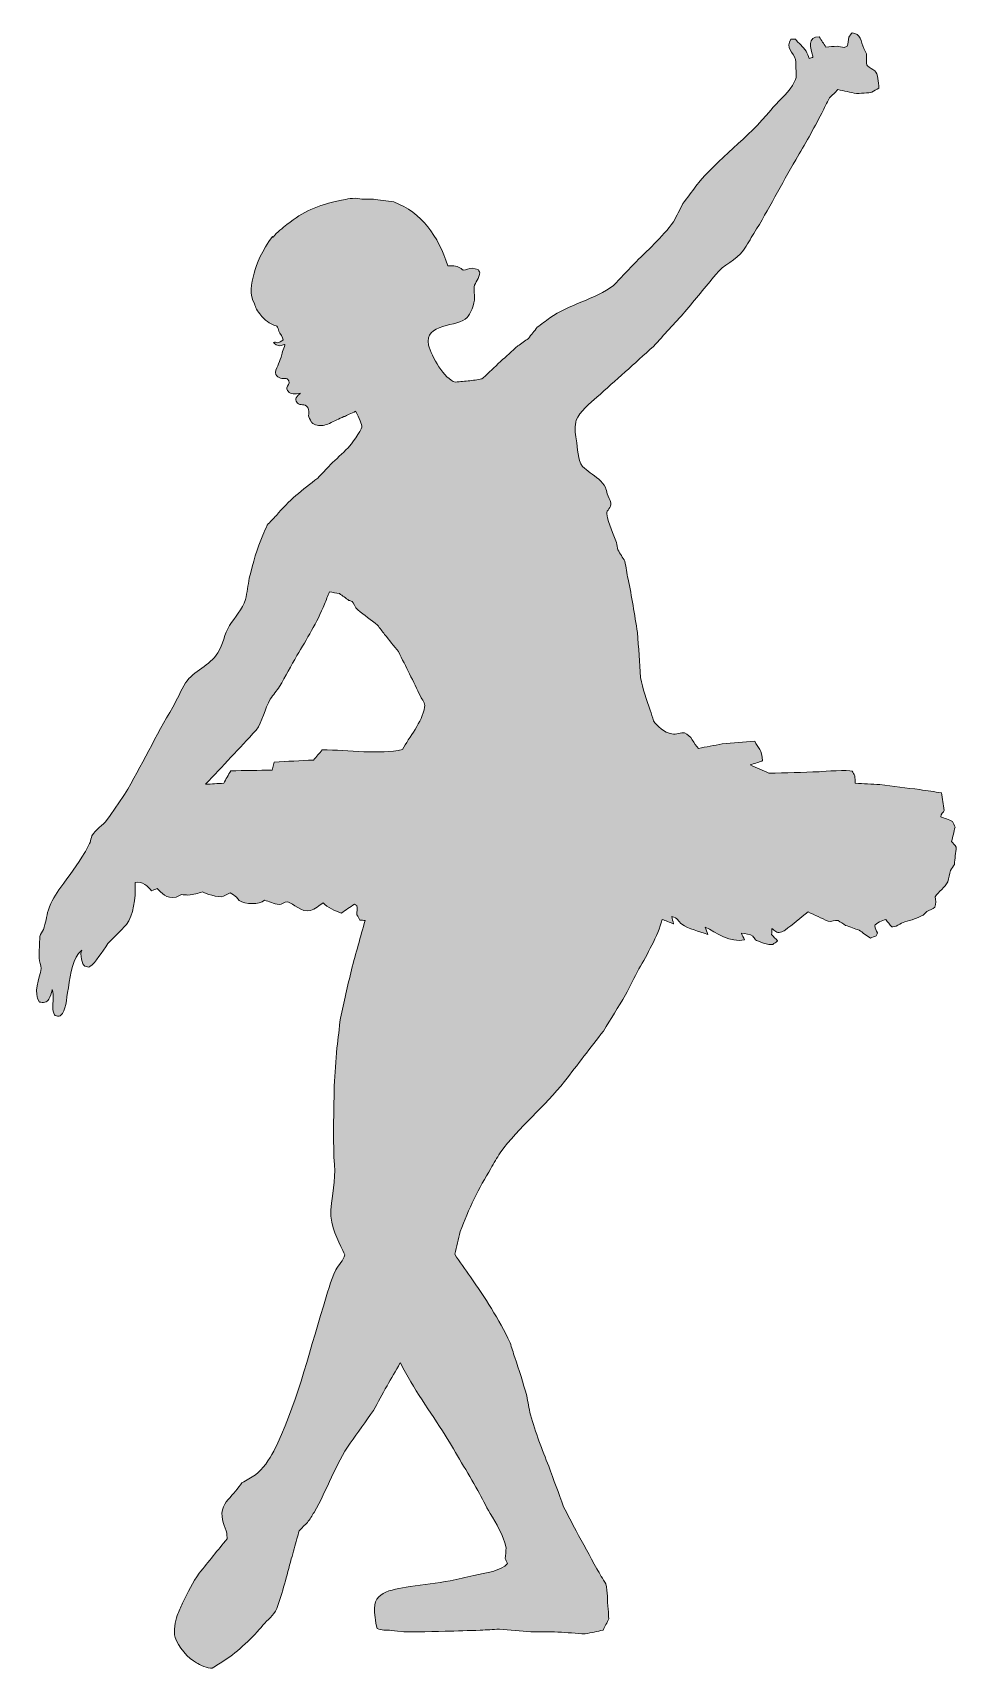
# Model space of a CAD drawing. Header units: inches. Extents: x 19.3 to 60.7, y -76.7 to -3.4.
import ezdxf

# ---------------------------------------------------------------- set-up
doc = ezdxf.new("R2010")
doc.units = ezdxf.units.IN
doc.header["$MEASUREMENT"] = 0
doc.layers.add('Layer 1', color=7, linetype='Continuous')

msp = doc.modelspace()

# ---------------------------------------------------------------- hatches: boundary and pattern name
at = {"layer": 'Layer 1'}
h = msp.add_hatch(color=7, dxfattribs=at)
h.dxf.hatch_style = 2
edge = h.paths.add_edge_path()
edge.add_spline(control_points=[(60.484, -39.645), (60.535, -39.435), (60.586, -39.223), (60.637, -39.012), (60.598, -38.924), (60.557, -38.837), (60.516, -38.75), (60.386, -38.681), (60.132, -38.592), (60.002, -38.552), (59.977, -38.403), (60.12, -38.36), (60.155, -38.257), (60.116, -37.995), (60.075, -37.732), (60.036, -37.47), (59.712, -37.424), (59.386, -37.376), (59.063, -37.329), (58.466, -37.252), (57.867, -37.175), (57.27, -37.098), (56.905, -37.08), (56.54, -37.063), (56.176, -37.044), (56.176, -37.044), (56.165, -37.044), (56.165, -37.044), (56.161, -36.931), (56.159, -36.817), (56.154, -36.705), (56.111, -36.637), (56.067, -36.566), (56.024, -36.498), (55.884, -36.441), (54.777, -36.496), (54.559, -36.53), (53.808, -36.552), (53.057, -36.574), (52.307, -36.594), (52.034, -36.473), (51.76, -36.349), (51.486, -36.224), (51.486, -36.224), (51.464, -36.224), (51.464, -36.224), (51.636, -36.166), (51.807, -36.108), (51.98, -36.049), (51.99, -36.046), (52, -36.042), (52.01, -36.037), (52.008, -35.535), (51.807, -35.466), (51.672, -35.162), (51.183, -35.204), (50.696, -35.244), (50.208, -35.283), (49.855, -35.349), (49.5, -35.415), (49.146, -35.481), (48.933, -35.277), (48.837, -34.891), (48.525, -34.792), (48.37, -34.743), (48.153, -34.873), (47.955, -34.836), (47.627, -34.774), (47.285, -34.491), (47.136, -34.245), (47.088, -34.084), (47.04, -33.923), (46.992, -33.763), (46.822, -33.322), (46.661, -32.811), (46.557, -32.31), (46.512, -31.64), (46.468, -30.968), (46.424, -30.299), (46.28, -29.484), (46.167, -28.674), (45.998, -27.905), (45.95, -27.639), (45.905, -27.372), (45.857, -27.106), (45.751, -26.935), (45.645, -26.764), (45.539, -26.592), (45.521, -26.484), (45.502, -26.373), (45.484, -26.265), (45.342, -25.887), (45.11, -25.429), (45.047, -24.985), (45.024, -24.821), (45.258, -24.694), (45.233, -24.493), (45.176, -24.355), (45.116, -24.217), (45.059, -24.077), (45.037, -23.984), (45.014, -23.889), (44.993, -23.793), (44.853, -23.522), (44.544, -23.313), (44.304, -23.138), (44.187, -23.046), (44.071, -22.956), (43.954, -22.864), (43.735, -22.533), (43.755, -22.094), (43.67, -21.618), (43.633, -21.412), (43.602, -21.003), (43.681, -20.787), (43.812, -20.429), (44.315, -19.991), (44.599, -19.76), (45.443, -19.002), (46.291, -18.244), (47.136, -17.486), (47.606, -16.967), (48.076, -16.45), (48.547, -15.933), (48.996, -15.368), (49.474, -14.819), (49.923, -14.26), (50.269, -13.83), (50.833, -13.622), (51.17, -13.178), (51.324, -12.927), (51.476, -12.675), (51.63, -12.425), (52.295, -11.361), (52.86, -10.206), (53.509, -9.122), (53.916, -8.442), (54.295, -7.757), (54.668, -7.034), (54.785, -6.809), (54.902, -6.583), (55.017, -6.357), (55.141, -6.233), (55.266, -6.108), (55.389, -5.984), (55.67, -6.043), (55.95, -6.101), (56.232, -6.159), (56.277, -6.165), (56.841, -6.126), (56.908, -6.105), (57.015, -6.043), (57.121, -5.981), (57.226, -5.918), (57.212, -5.651), (57.196, -5.277), (57.04, -5.143), (56.93, -5.07), (56.822, -4.999), (56.712, -4.924), (56.633, -4.833), (56.695, -4.507), (56.668, -4.378), (56.629, -4.299), (56.588, -4.217), (56.548, -4.137), (56.42, -3.83), (56.423, -3.477), (56.024, -3.438), (55.978, -3.504), (55.929, -3.569), (55.882, -3.635), (55.839, -3.779), (55.863, -3.921), (55.805, -4.038), (55.78, -4.063), (55.711, -4.088), (55.673, -4.093), (55.569, -4.075), (55.462, -4.057), (55.357, -4.038), (55.189, -4.053), (55.022, -4.068), (54.853, -4.083), (54.755, -3.93), (54.658, -3.776), (54.559, -3.623), (54.005, -3.611), (54.158, -4.121), (54.275, -4.488), (54.275, -4.488), (54.275, -4.542), (54.275, -4.542), (54.221, -4.556), (54.165, -4.571), (54.11, -4.585), (54.063, -4.477), (54.016, -4.366), (53.969, -4.257), (53.829, -4.064), (53.631, -3.908), (53.488, -3.722), (53.488, -3.722), (53.29, -3.722), (53.29, -3.722), (53.029, -4.124), (53.389, -4.292), (53.498, -4.641), (53.509, -4.909), (53.52, -5.178), (53.531, -5.449), (53.473, -5.566), (53.415, -5.682), (53.355, -5.799), (53.092, -6.218), (52.688, -6.525), (52.383, -6.903), (51.383, -8.141), (50.035, -9.064), (49.037, -10.304), (48.846, -10.565), (48.652, -10.827), (48.457, -11.09), (48.316, -11.361), (48.174, -11.63), (48.032, -11.9), (47.517, -12.618), (46.856, -13.195), (46.239, -13.813), (45.944, -14.125), (45.648, -14.438), (45.353, -14.753), (44.535, -15.37), (43.327, -15.605), (42.499, -16.206), (42.311, -16.345), (42.121, -16.484), (41.931, -16.623), (41.8, -16.79), (41.669, -16.957), (41.538, -17.126), (41.377, -17.238), (41.217, -17.351), (41.058, -17.464), (40.798, -17.697), (40.539, -17.931), (40.28, -18.162), (40.026, -18.409), (39.77, -18.652), (39.515, -18.896), (39.358, -18.995), (39.123, -18.979), (38.914, -19.018), (38.698, -19.039), (38.484, -19.06), (38.269, -19.082), (37.776, -18.948), (37.195, -17.943), (37.067, -17.42), (36.829, -16.448), (38.415, -16.608), (38.793, -16.196), (38.913, -16.066), (39.149, -15.563), (39.122, -15.31), (39.114, -15.146), (39.108, -14.983), (39.101, -14.818), (39.16, -14.606), (39.33, -14.441), (39.362, -14.172), (39.337, -14.125), (39.312, -14.079), (39.285, -14.032), (39.285, -14.032), (39.012, -13.976), (39.012, -13.976), (38.882, -14.008), (38.75, -14.042), (38.62, -14.076), (38.589, -14.049), (38.561, -14.023), (38.532, -13.998), (38.373, -13.898), (38.198, -13.866), (37.929, -13.868), (37.498, -12.545), (36.773, -11.501), (35.513, -11.014), (35.513, -11.014), (34.682, -10.904), (34.682, -10.904), (34.491, -10.866), (34.223, -10.913), (33.995, -10.871), (33.704, -10.819), (33.39, -10.888), (33.164, -10.936), (32.029, -11.18), (31.483, -11.433), (30.725, -12.031), (30.537, -12.18), (30.274, -12.372), (30.116, -12.586), (30.102, -12.577), (30.088, -12.57), (30.075, -12.563), (29.609, -13.175), (29.372, -13.799), (29.262, -14.205), (29.123, -14.663), (29.045, -15.206), (29.272, -15.565), (29.294, -15.656), (29.326, -15.742), (29.369, -15.818), (29.484, -16.01), (29.62, -16.177), (29.774, -16.307), (29.868, -16.389), (29.989, -16.468), (30.103, -16.518), (30.154, -16.539), (30.231, -16.544), (30.276, -16.577), (30.324, -16.615), (30.334, -16.725), (30.366, -16.794), (30.414, -16.89), (30.547, -17.096), (30.561, -17.185), (30.556, -17.192), (30.553, -17.198), (30.548, -17.202), (30.495, -17.244), (30.372, -17.318), (30.289, -17.316), (30.245, -17.314), (30.17, -17.274), (30.131, -17.307), (30.144, -17.378), (30.344, -17.453), (30.414, -17.452), (30.481, -17.45), (30.55, -17.423), (30.613, -17.398), (30.619, -17.398), (30.624, -17.405), (30.63, -17.406), (30.62, -17.515), (30.566, -17.618), (30.534, -17.718), (30.505, -17.803), (30.497, -17.888), (30.466, -17.97), (30.415, -18.098), (30.36, -18.229), (30.312, -18.36), (30.284, -18.432), (30.16, -18.648), (30.229, -18.743), (30.28, -18.815), (30.361, -18.874), (30.437, -18.899), (30.607, -18.96), (30.701, -18.836), (30.815, -19.029), (30.89, -19.157), (30.728, -19.237), (30.715, -19.331), (30.711, -19.386), (30.751, -19.462), (30.776, -19.492), (30.895, -19.645), (31.092, -19.617), (31.316, -19.58), (31.316, -19.58), (31.318, -19.593), (31.318, -19.593), (31.319, -19.595), (31.318, -19.597), (31.318, -19.601), (31.267, -19.631), (31.227, -19.673), (31.197, -19.712), (31.167, -19.749), (31.146, -19.778), (31.129, -19.818), (31.096, -19.879), (31.153, -19.987), (31.195, -20.025), (31.336, -20.148), (31.522, -20.016), (31.658, -20.216), (31.734, -20.325), (31.691, -20.483), (31.699, -20.59), (31.705, -20.642), (31.767, -20.78), (31.813, -20.855), (31.817, -20.86), (31.817, -20.861), (31.819, -20.865), (31.83, -20.881), (31.842, -20.897), (31.847, -20.903), (31.847, -20.903), (31.85, -20.903), (31.853, -20.904), (31.895, -20.951), (31.971, -20.999), (32.087, -21.016), (32.236, -21.052), (32.437, -21.021), (32.629, -20.929), (32.844, -20.824), (33.063, -20.729), (33.273, -20.626), (33.287, -20.626), (33.299, -20.626), (33.312, -20.62), (33.391, -20.577), (33.609, -20.477), (33.802, -20.387), (33.951, -20.668), (34.102, -21.003), (34.081, -21.094), (34.043, -21.262), (33.594, -21.897), (33.47, -22.022), (33.204, -22.274), (32.937, -22.526), (32.672, -22.778), (32.482, -22.977), (32.292, -23.178), (32.103, -23.379), (31.435, -23.901), (30.786, -24.392), (30.255, -25.051), (30.116, -25.197), (29.979, -25.344), (29.84, -25.488), (29.774, -25.638), (29.708, -25.787), (29.643, -25.936), (29.398, -26.493), (29.201, -27.192), (29.043, -27.861), (28.988, -28.182), (28.933, -28.502), (28.878, -28.822), (28.74, -29.25), (28.38, -29.611), (28.155, -29.981), (27.936, -30.349), (27.858, -30.838), (27.631, -31.206), (27.278, -31.78), (26.553, -32.005), (26.179, -32.55), (25.992, -32.911), (25.805, -33.273), (25.62, -33.632), (24.868, -34.901), (24.212, -36.261), (23.456, -37.547), (23.197, -37.923), (22.938, -38.298), (22.679, -38.673), (22.472, -38.929), (22.174, -39.116), (21.99, -39.394), (21.965, -39.493), (21.94, -39.59), (21.915, -39.689), (21.834, -39.842), (21.754, -39.996), (21.673, -40.149), (21.349, -40.681), (20.966, -41.203), (20.601, -41.702), (20.382, -42.002), (20.172, -42.32), (20.045, -42.718), (19.948, -43.023), (19.939, -43.292), (19.827, -43.592), (19.785, -43.7), (19.688, -43.763), (19.662, -43.899), (19.65, -44.223), (19.64, -44.547), (19.628, -44.872), (19.662, -45.028), (19.694, -45.185), (19.728, -45.342), (19.645, -45.797), (19.346, -46.445), (19.65, -46.839), (19.731, -46.843), (19.815, -46.875), (19.891, -46.85), (19.962, -46.826), (20.023, -46.769), (20.066, -46.709), (20.15, -46.591), (20.168, -46.437), (20.22, -46.304), (20.22, -46.304), (20.22, -46.282), (20.22, -46.282), (20.323, -46.539), (20.19, -47.021), (20.274, -47.298), (20.299, -47.346), (20.305, -47.412), (20.35, -47.44), (20.415, -47.482), (20.508, -47.474), (20.58, -47.45), (20.86, -47.206), (20.835, -46.792), (20.941, -46.205), (21.064, -45.521), (21.115, -44.884), (21.541, -44.511), (21.448, -44.677), (21.551, -45.187), (21.685, -45.233), (21.753, -45.257), (21.843, -45.295), (21.904, -45.254), (22.173, -45.069), (22.445, -44.592), (22.713, -44.215), (22.989, -43.936), (23.267, -43.654), (23.544, -43.373), (23.859, -42.93), (23.948, -42.258), (23.937, -41.493), (24.253, -41.407), (24.517, -41.669), (24.669, -41.854), (24.752, -41.822), (24.837, -41.789), (24.921, -41.755), (25.103, -41.932), (25.323, -42.245), (25.773, -42.139), (25.853, -42.103), (25.934, -42.067), (26.013, -42.028), (26.108, -42.036), (26.204, -42.044), (26.297, -42.05), (26.547, -42.014), (26.762, -41.984), (26.943, -41.898), (27.064, -41.974), (27.641, -42.186), (27.883, -42.105), (27.883, -42.105), (28.189, -41.953), (28.189, -41.953), (28.284, -42.014), (28.379, -42.077), (28.473, -42.139), (28.473, -42.139), (28.583, -42.292), (28.583, -42.292), (28.859, -42.456), (29.496, -42.505), (29.72, -42.28), (29.922, -42.328), (30.131, -42.454), (30.376, -42.477), (30.526, -42.493), (30.575, -42.314), (30.769, -42.358), (31.002, -42.408), (31.378, -42.853), (31.786, -42.739), (31.988, -42.684), (32.178, -42.497), (32.355, -42.4), (32.519, -42.61), (32.897, -42.75), (33.152, -42.86), (33.353, -42.726), (33.554, -42.591), (33.753, -42.455), (33.786, -42.477), (33.819, -42.5), (33.852, -42.52), (33.907, -42.64), (33.824, -42.799), (33.863, -42.937), (33.904, -43.014), (33.944, -43.09), (33.983, -43.166), (34.064, -43.174), (34.143, -43.182), (34.224, -43.188), (34.02, -43.924), (33.816, -44.661), (33.612, -45.396), (33.449, -46.118), (33.284, -46.839), (33.12, -47.562), (33.069, -48.006), (33.017, -48.451), (32.967, -48.895), (32.923, -49.464), (32.879, -50.032), (32.835, -50.602), (32.835, -50.602), (32.835, -51.158), (32.835, -51.158), (32.828, -51.53), (32.821, -51.9), (32.813, -52.273), (32.813, -52.273), (32.813, -53.072), (32.813, -53.072), (32.821, -53.351), (32.828, -53.634), (32.835, -53.914), (32.925, -54.482), (32.798, -55.339), (32.715, -55.849), (32.581, -56.685), (32.923, -57.286), (33.142, -57.783), (33.2, -57.907), (33.257, -58.032), (33.315, -58.156), (33.268, -58.407), (33.021, -58.618), (32.913, -58.833), (32.666, -59.319), (32.534, -59.917), (32.365, -60.452), (31.663, -62.684), (31.125, -65.007), (30.135, -66.944), (29.935, -67.337), (29.65, -67.746), (29.314, -68.006), (29.129, -68.15), (28.914, -68.227), (28.714, -68.366), (28.62, -68.491), (28.524, -68.614), (28.43, -68.738), (28.229, -68.996), (27.926, -69.201), (27.839, -69.569), (27.743, -69.982), (27.972, -70.338), (28.037, -70.617), (28.04, -70.702), (28.043, -70.786), (28.047, -70.869), (27.631, -71.385), (27.216, -71.898), (26.8, -72.412), (26.512, -72.838), (26.278, -73.252), (26.058, -73.756), (25.973, -73.938), (25.89, -74.121), (25.805, -74.302), (25.731, -74.577), (25.639, -74.984), (25.719, -75.286), (25.825, -75.692), (26.333, -76.244), (26.681, -76.423), (26.803, -76.486), (27.182, -76.715), (27.381, -76.665), (27.57, -76.543), (27.759, -76.423), (27.949, -76.303), (28.518, -75.949), (29.238, -75.257), (29.653, -74.74), (29.857, -74.488), (30.141, -74.331), (30.267, -73.997), (30.537, -73.279), (30.713, -72.533), (30.922, -71.776), (31.008, -71.464), (31.083, -71.168), (31.174, -70.88), (31.207, -70.76), (31.239, -70.64), (31.273, -70.52), (31.395, -70.393), (31.52, -70.264), (31.644, -70.137), (31.752, -70.003), (31.85, -69.842), (31.939, -69.689), (32.531, -68.68), (32.898, -67.532), (33.557, -66.595), (33.904, -66.108), (34.25, -65.618), (34.596, -65.13), (34.8, -64.762), (35.004, -64.394), (35.208, -64.026), (35.401, -63.687), (35.594, -63.348), (35.788, -63.009), (35.795, -63.006), (35.801, -63.001), (35.81, -62.999), (36.377, -64.147), (37.146, -65.177), (37.809, -66.235), (38.321, -67.049), (38.779, -67.875), (39.275, -68.715), (39.466, -69.04), (39.621, -69.402), (39.822, -69.733), (40.093, -70.179), (40.404, -70.694), (40.544, -71.275), (40.528, -71.435), (40.513, -71.595), (40.5, -71.755), (40.532, -71.827), (40.565, -71.901), (40.597, -71.974), (40.323, -72.32), (39.622, -72.398), (39.089, -72.511), (38.739, -72.594), (38.39, -72.677), (38.039, -72.76), (37.438, -72.844), (36.837, -72.929), (36.236, -73.013), (35.34, -73.184), (34.453, -73.198), (34.672, -74.39), (34.703, -74.552), (34.714, -74.763), (34.77, -74.894), (34.925, -74.982), (35.198, -74.946), (35.405, -74.98), (36.099, -75.097), (37.05, -75.014), (37.809, -75.014), (38.335, -74.999), (38.86, -74.984), (39.384, -74.97), (39.668, -74.952), (39.952, -74.932), (40.236, -74.914), (40.708, -74.956), (41.178, -74.996), (41.648, -75.035), (42.05, -75.039), (42.456, -75.044), (42.86, -75.046), (43.268, -75.076), (43.676, -75.104), (44.085, -75.133), (44.351, -75.076), (44.618, -75.017), (44.882, -74.959), (44.968, -74.791), (45.053, -74.624), (45.135, -74.456), (45.127, -74.314), (45.12, -74.172), (45.111, -74.029), (45.046, -73.613), (45.103, -73.26), (45.004, -72.892), (44.868, -72.667), (44.734, -72.44), (44.599, -72.215), (44.29, -71.646), (43.98, -71.078), (43.67, -70.509), (43.483, -70.151), (43.299, -69.794), (43.113, -69.438), (42.889, -68.833), (42.667, -68.228), (42.446, -67.623), (42.152, -66.887), (41.851, -66.112), (41.625, -65.316), (41.57, -65.034), (41.515, -64.754), (41.461, -64.474), (41.302, -63.891), (41.119, -63.308), (40.925, -62.759), (40.856, -62.536), (40.788, -62.312), (40.718, -62.092), (40.205, -61.025), (39.593, -60.068), (38.947, -59.15), (38.71, -58.813), (38.472, -58.472), (38.236, -58.132), (38.32, -57.795), (38.404, -57.455), (38.487, -57.117), (38.845, -56.125), (39.34, -55.14), (39.854, -54.296), (39.992, -54.059), (40.132, -53.822), (40.269, -53.586), (41.125, -52.428), (42.267, -51.516), (43.156, -50.392), (43.735, -49.642), (44.315, -48.891), (44.894, -48.139), (45.224, -47.603), (45.557, -47.06), (45.889, -46.522), (46.084, -46.134), (46.283, -45.742), (46.479, -45.353), (46.854, -44.713), (47.318, -43.903), (47.53, -43.144), (47.692, -43.198), (47.845, -43.267), (48.022, -43.331), (48.022, -43.331), (48.032, -43.331), (48.032, -43.331), (48.006, -43.221), (47.981, -43.112), (47.955, -43.002), (48.251, -43.093), (48.215, -43.216), (48.403, -43.352), (48.722, -43.582), (49.167, -43.665), (49.562, -43.812), (49.562, -43.812), (49.573, -43.812), (49.573, -43.812), (49.53, -43.703), (49.487, -43.592), (49.443, -43.483), (49.954, -43.722), (50.566, -44.205), (51.212, -44.052), (51.166, -43.956), (51.119, -43.863), (51.071, -43.769), (51.071, -43.769), (51.071, -43.757), (51.071, -43.757), (51.242, -43.767), (51.463, -43.808), (51.585, -43.887), (51.625, -43.943), (51.664, -43.996), (51.704, -44.052), (51.787, -44.121), (52.308, -44.307), (52.481, -44.259), (52.548, -44.213), (52.612, -44.165), (52.677, -44.117), (52.681, -44.11), (52.687, -44.103), (52.688, -44.095), (52.602, -44.004), (52.514, -43.914), (52.426, -43.822), (52.43, -43.731), (52.434, -43.64), (52.438, -43.548), (52.495, -43.592), (52.554, -43.636), (52.612, -43.68), (52.698, -43.779), (52.954, -43.68), (53.028, -43.624), (53.37, -43.352), (53.714, -43.078), (54.055, -42.806), (54.355, -42.944), (54.653, -43.083), (54.952, -43.221), (55.111, -43.266), (55.251, -43.147), (55.401, -43.188), (55.513, -43.262), (55.626, -43.334), (55.738, -43.406), (55.94, -43.479), (56.14, -43.553), (56.34, -43.624), (56.514, -43.714), (56.662, -43.876), (56.855, -43.975), (56.938, -43.943), (57.021, -43.909), (57.106, -43.876), (57.123, -43.833), (57.142, -43.791), (57.16, -43.745), (57.108, -43.644), (57.078, -43.552), (57.04, -43.417), (57.07, -43.313), (57.417, -43.166), (57.532, -43.144), (57.623, -43.254), (57.714, -43.363), (57.805, -43.473), (57.922, -43.513), (58.233, -43.304), (58.384, -43.254), (58.681, -43.154), (58.964, -43.098), (59.204, -42.948), (59.204, -42.948), (59.368, -42.784), (59.368, -42.784), (59.484, -42.713), (59.665, -42.701), (59.729, -42.587), (59.811, -42.444), (59.764, -42.268), (59.741, -42.127), (59.921, -41.893), (60.161, -41.711), (60.321, -41.45), (60.356, -41.283), (60.392, -41.114), (60.428, -40.947), (60.488, -40.855), (60.546, -40.765), (60.605, -40.674), (60.633, -40.415), (60.663, -40.156), (60.691, -39.898), (60.623, -39.814), (60.554, -39.73), (60.484, -39.645)], knot_values=[0, 0, 0, 0, 1, 1, 1, 2, 2, 2, 3, 3, 3, 4, 4, 4, 5, 5, 5, 6, 6, 6, 7, 7, 7, 8, 8, 8, 9, 9, 9, 10, 10, 10, 11, 11, 11, 12, 12, 12, 13, 13, 13, 14, 14, 14, 15, 15, 15, 16, 16, 16, 17, 17, 17, 18, 18, 18, 19, 19, 19, 20, 20, 20, 21, 21, 21, 22, 22, 22, 23, 23, 23, 24, 24, 24, 25, 25, 25, 26, 26, 26, 27, 27, 27, 28, 28, 28, 29, 29, 29, 30, 30, 30, 31, 31, 31, 32, 32, 32, 33, 33, 33, 34, 34, 34, 35, 35, 35, 36, 36, 36, 37, 37, 37, 38, 38, 38, 39, 39, 39, 40, 40, 40, 41, 41, 41, 42, 42, 42, 43, 43, 43, 44, 44, 44, 45, 45, 45, 46, 46, 46, 47, 47, 47, 48, 48, 48, 49, 49, 49, 50, 50, 50, 51, 51, 51, 52, 52, 52, 53, 53, 53, 54, 54, 54, 55, 55, 55, 56, 56, 56, 57, 57, 57, 58, 58, 58, 59, 59, 59, 60, 60, 60, 61, 61, 61, 62, 62, 62, 63, 63, 63, 64, 64, 64, 65, 65, 65, 66, 66, 66, 67, 67, 67, 68, 68, 68, 69, 69, 69, 70, 70, 70, 71, 71, 71, 72, 72, 72, 73, 73, 73, 74, 74, 74, 75, 75, 75, 76, 76, 76, 77, 77, 77, 78, 78, 78, 79, 79, 79, 80, 80, 80, 81, 81, 81, 82, 82, 82, 83, 83, 83, 84, 84, 84, 85, 85, 85, 86, 86, 86, 87, 87, 87, 88, 88, 88, 89, 89, 89, 90, 90, 90, 91, 91, 91, 92, 92, 92, 93, 93, 93, 94, 94, 94, 95, 95, 95, 96, 96, 96, 97, 97, 97, 98, 98, 98, 99, 99, 99, 100, 100, 100, 101, 101, 101, 102, 102, 102, 103, 103, 103, 104, 104, 104, 105, 105, 105, 106, 106, 106, 107, 107, 107, 108, 108, 108, 109, 109, 109, 110, 110, 110, 111, 111, 111, 112, 112, 112, 113, 113, 113, 114, 114, 114, 115, 115, 115, 116, 116, 116, 117, 117, 117, 118, 118, 118, 119, 119, 119, 120, 120, 120, 121, 121, 121, 122, 122, 122, 123, 123, 123, 124, 124, 124, 125, 125, 125, 126, 126, 126, 127, 127, 127, 128, 128, 128, 129, 129, 129, 130, 130, 130, 131, 131, 131, 132, 132, 132, 133, 133, 133, 134, 134, 134, 135, 135, 135, 136, 136, 136, 137, 137, 137, 138, 138, 138, 139, 139, 139, 140, 140, 140, 141, 141, 141, 142, 142, 142, 143, 143, 143, 144, 144, 144, 145, 145, 145, 146, 146, 146, 147, 147, 147, 148, 148, 148, 149, 149, 149, 150, 150, 150, 151, 151, 151, 152, 152, 152, 153, 153, 153, 154, 154, 154, 155, 155, 155, 156, 156, 156, 157, 157, 157, 158, 158, 158, 159, 159, 159, 160, 160, 160, 161, 161, 161, 162, 162, 162, 163, 163, 163, 164, 164, 164, 165, 165, 165, 166, 166, 166, 167, 167, 167, 168, 168, 168, 169, 169, 169, 170, 170, 170, 171, 171, 171, 172, 172, 172, 173, 173, 173, 174, 174, 174, 175, 175, 175, 176, 176, 176, 177, 177, 177, 178, 178, 178, 179, 179, 179, 180, 180, 180, 181, 181, 181, 182, 182, 182, 183, 183, 183, 184, 184, 184, 185, 185, 185, 186, 186, 186, 187, 187, 187, 188, 188, 188, 189, 189, 189, 190, 190, 190, 191, 191, 191, 192, 192, 192, 193, 193, 193, 194, 194, 194, 195, 195, 195, 196, 196, 196, 197, 197, 197, 198, 198, 198, 199, 199, 199, 200, 200, 200, 201, 201, 201, 202, 202, 202, 203, 203, 203, 204, 204, 204, 205, 205, 205, 206, 206, 206, 207, 207, 207, 208, 208, 208, 209, 209, 209, 210, 210, 210, 211, 211, 211, 212, 212, 212, 213, 213, 213, 214, 214, 214, 215, 215, 215, 216, 216, 216, 217, 217, 217, 218, 218, 218, 219, 219, 219, 220, 220, 220, 221, 221, 221, 222, 222, 222, 223, 223, 223, 224, 224, 224, 225, 225, 225, 226, 226, 226, 227, 227, 227, 228, 228, 228, 229, 229, 229, 230, 230, 230, 231, 231, 231, 232, 232, 232, 233, 233, 233, 234, 234, 234, 235, 235, 235, 236, 236, 236, 237, 237, 237, 238, 238, 238, 239, 239, 239, 240, 240, 240, 241, 241, 241, 242, 242, 242, 243, 243, 243, 244, 244, 244, 245, 245, 245, 246, 246, 246, 247, 247, 247, 248, 248, 248, 249, 249, 249, 250, 250, 250, 251, 251, 251, 252, 252, 252, 253, 253, 253, 254, 254, 254, 255, 255, 255, 256, 256, 256, 257, 257, 257, 258, 258, 258, 259, 259, 259, 260, 260, 260, 261, 261, 261, 262, 262, 262, 263, 263, 263, 264, 264, 264, 265, 265, 265, 266, 266, 266, 267, 267, 267, 268, 268, 268, 269, 269, 269, 270, 270, 270, 271, 271, 271, 272, 272, 272, 273, 273, 273, 274, 274, 274, 275, 275, 275, 276, 276, 276, 277, 277, 277, 278, 278, 278, 279, 279, 279, 280, 280, 280, 281, 281, 281, 282, 282, 282, 283, 283, 283, 284, 284, 284, 285, 285, 285, 286, 286, 286, 287, 287, 287, 288, 288, 288, 289, 289, 289, 290, 290, 290, 291, 291, 291, 292, 292, 292, 293, 293, 293, 294, 294, 294, 295, 295, 295, 296, 296, 296, 297, 297, 297, 298, 298, 298, 299, 299, 299, 300, 300, 300, 301, 301, 301, 302, 302, 302, 303, 303, 303, 304, 304, 304, 305, 305, 305, 306, 306, 306, 307, 307, 307, 308, 308, 308, 309, 309, 309, 310, 310, 310, 311, 311, 311, 312, 312, 312, 313, 313, 313, 314, 314, 314, 315, 315, 315, 316, 316, 316, 317, 317, 317, 318, 318, 318, 319, 319, 319, 320, 320, 320, 320], degree=3, periodic=1)
edge = h.paths.add_edge_path()
edge.add_spline(control_points=[(35.897, -35.535), (34.887, -35.77), (33.486, -35.549), (32.311, -35.547), (32.18, -35.699), (32.049, -35.851), (31.917, -36.005), (31.331, -36.034), (30.744, -36.064), (30.157, -36.092), (30.157, -36.092), (30.069, -36.454), (30.069, -36.454), (29.449, -36.464), (28.831, -36.476), (28.211, -36.486), (28.105, -36.671), (27.999, -36.858), (27.894, -37.044), (27.625, -37.058), (27.354, -37.073), (27.085, -37.088), (27.839, -36.281), (28.593, -35.477), (29.348, -34.671), (29.639, -34.267), (29.729, -33.725), (29.982, -33.273), (30.12, -33.086), (30.259, -32.9), (30.398, -32.715), (30.657, -32.252), (30.915, -31.789), (31.174, -31.326), (31.618, -30.584), (32.065, -29.86), (32.409, -29.019), (32.482, -28.838), (32.556, -28.655), (32.628, -28.473), (32.777, -28.499), (32.926, -28.524), (33.076, -28.548), (33.219, -28.651), (33.359, -28.753), (33.504, -28.855), (33.55, -28.87), (33.597, -28.884), (33.644, -28.899), (33.726, -28.964), (33.75, -29.169), (33.895, -29.282), (34.191, -29.508), (34.486, -29.734), (34.782, -29.959), (34.887, -30.098), (34.993, -30.237), (35.099, -30.375), (35.308, -30.634), (35.513, -30.893), (35.721, -31.151), (35.885, -31.484), (36.051, -31.815), (36.214, -32.147), (36.386, -32.484), (36.547, -32.82), (36.717, -33.174), (36.773, -33.291), (36.921, -33.457), (36.892, -33.632), (36.78, -34.31), (36.192, -34.979), (35.897, -35.535)], knot_values=[0, 0, 0, 0, 1, 1, 1, 2, 2, 2, 3, 3, 3, 4, 4, 4, 5, 5, 5, 6, 6, 6, 7, 7, 7, 8, 8, 8, 9, 9, 9, 10, 10, 10, 11, 11, 11, 12, 12, 12, 13, 13, 13, 14, 14, 14, 15, 15, 15, 16, 16, 16, 17, 17, 17, 18, 18, 18, 19, 19, 19, 20, 20, 20, 21, 21, 21, 22, 22, 22, 23, 23, 23, 24, 24, 24, 24], degree=3, periodic=1)

# ---------------------------------------------------------------- linework, layer by layer
at = {"layer": 'Layer 1', "lineweight": 0}
for points, knots in [([(60.484, -39.645), (60.535, -39.435), (60.586, -39.223), (60.637, -39.012), (60.598, -38.924), (60.557, -38.837), (60.516, -38.75), (60.386, -38.681), (60.132, -38.592), (60.002, -38.552), (59.977, -38.403), (60.12, -38.36), (60.155, -38.257), (60.116, -37.995), (60.075, -37.732), (60.036, -37.47), (59.712, -37.424), (59.386, -37.376), (59.063, -37.329), (58.466, -37.252), (57.867, -37.175), (57.27, -37.098), (56.905, -37.08), (56.54, -37.063), (56.176, -37.044), (56.176, -37.044), (56.165, -37.044), (56.165, -37.044), (56.161, -36.931), (56.159, -36.817), (56.154, -36.705), (56.111, -36.637), (56.067, -36.566), (56.024, -36.498), (55.884, -36.441), (54.777, -36.496), (54.559, -36.53), (53.808, -36.552), (53.057, -36.574), (52.307, -36.594), (52.034, -36.473), (51.76, -36.349), (51.486, -36.224), (51.486, -36.224), (51.464, -36.224), (51.464, -36.224), (51.636, -36.166), (51.807, -36.108), (51.98, -36.049), (51.99, -36.046), (52, -36.042), (52.01, -36.037), (52.008, -35.535), (51.807, -35.466), (51.672, -35.162), (51.183, -35.204), (50.696, -35.244), (50.208, -35.283), (49.855, -35.349), (49.5, -35.415), (49.146, -35.481), (48.933, -35.277), (48.837, -34.891), (48.525, -34.792), (48.37, -34.743), (48.153, -34.873), (47.955, -34.836), (47.627, -34.774), (47.285, -34.491), (47.136, -34.245), (47.088, -34.084), (47.04, -33.923), (46.992, -33.763), (46.822, -33.322), (46.661, -32.811), (46.557, -32.31), (46.512, -31.64), (46.468, -30.968), (46.424, -30.299), (46.28, -29.484), (46.167, -28.674), (45.998, -27.905), (45.95, -27.639), (45.905, -27.372), (45.857, -27.106), (45.751, -26.935), (45.645, -26.764), (45.539, -26.592), (45.521, -26.484), (45.502, -26.373), (45.484, -26.265), (45.342, -25.887), (45.11, -25.429), (45.047, -24.985), (45.024, -24.821), (45.258, -24.694), (45.233, -24.493), (45.176, -24.355), (45.116, -24.217), (45.059, -24.077), (45.037, -23.984), (45.014, -23.889), (44.993, -23.793), (44.853, -23.522), (44.544, -23.313), (44.304, -23.138), (44.187, -23.046), (44.071, -22.956), (43.954, -22.864), (43.735, -22.533), (43.755, -22.094), (43.67, -21.618), (43.633, -21.412), (43.602, -21.003), (43.681, -20.787), (43.812, -20.429), (44.315, -19.991), (44.599, -19.76), (45.443, -19.002), (46.291, -18.244), (47.136, -17.486), (47.606, -16.967), (48.076, -16.45), (48.547, -15.933), (48.996, -15.368), (49.474, -14.819), (49.923, -14.26), (50.269, -13.83), (50.833, -13.622), (51.17, -13.178), (51.324, -12.927), (51.476, -12.675), (51.63, -12.425), (52.295, -11.361), (52.86, -10.206), (53.509, -9.122), (53.916, -8.442), (54.295, -7.757), (54.668, -7.034), (54.785, -6.809), (54.902, -6.583), (55.017, -6.357), (55.141, -6.233), (55.266, -6.108), (55.389, -5.984), (55.67, -6.043), (55.95, -6.101), (56.232, -6.159), (56.277, -6.165), (56.841, -6.126), (56.908, -6.105), (57.015, -6.043), (57.121, -5.981), (57.226, -5.918), (57.212, -5.651), (57.196, -5.277), (57.04, -5.143), (56.93, -5.07), (56.822, -4.999), (56.712, -4.924), (56.633, -4.833), (56.695, -4.507), (56.668, -4.378), (56.629, -4.299), (56.588, -4.217), (56.548, -4.137), (56.42, -3.83), (56.423, -3.477), (56.024, -3.438), (55.978, -3.504), (55.929, -3.569), (55.882, -3.635), (55.839, -3.779), (55.863, -3.921), (55.805, -4.038), (55.78, -4.063), (55.711, -4.088), (55.673, -4.093), (55.569, -4.075), (55.462, -4.057), (55.357, -4.038), (55.189, -4.053), (55.022, -4.068), (54.853, -4.083), (54.755, -3.93), (54.658, -3.776), (54.559, -3.623), (54.005, -3.611), (54.158, -4.121), (54.275, -4.488), (54.275, -4.488), (54.275, -4.542), (54.275, -4.542), (54.221, -4.556), (54.165, -4.571), (54.11, -4.585), (54.063, -4.477), (54.016, -4.366), (53.969, -4.257), (53.829, -4.064), (53.631, -3.908), (53.488, -3.722), (53.488, -3.722), (53.29, -3.722), (53.29, -3.722), (53.029, -4.124), (53.389, -4.292), (53.498, -4.641), (53.509, -4.909), (53.52, -5.178), (53.531, -5.449), (53.473, -5.566), (53.415, -5.682), (53.355, -5.799), (53.092, -6.218), (52.688, -6.525), (52.383, -6.903), (51.383, -8.141), (50.035, -9.064), (49.037, -10.304), (48.846, -10.565), (48.652, -10.827), (48.457, -11.09), (48.316, -11.361), (48.174, -11.63), (48.032, -11.9), (47.517, -12.618), (46.856, -13.195), (46.239, -13.813), (45.944, -14.125), (45.648, -14.438), (45.353, -14.753), (44.535, -15.37), (43.327, -15.605), (42.499, -16.206), (42.311, -16.345), (42.121, -16.484), (41.931, -16.623), (41.8, -16.79), (41.669, -16.957), (41.538, -17.126), (41.377, -17.238), (41.217, -17.351), (41.058, -17.464), (40.798, -17.697), (40.539, -17.931), (40.28, -18.162), (40.026, -18.409), (39.77, -18.652), (39.515, -18.896), (39.358, -18.995), (39.123, -18.979), (38.914, -19.018), (38.698, -19.039), (38.484, -19.06), (38.269, -19.082), (37.776, -18.948), (37.195, -17.943), (37.067, -17.42), (36.829, -16.448), (38.415, -16.608), (38.793, -16.196), (38.913, -16.066), (39.149, -15.563), (39.122, -15.31), (39.114, -15.146), (39.108, -14.983), (39.101, -14.818), (39.16, -14.606), (39.33, -14.441), (39.362, -14.172), (39.337, -14.125), (39.312, -14.079), (39.285, -14.032), (39.285, -14.032), (39.012, -13.976), (39.012, -13.976), (38.882, -14.008), (38.75, -14.042), (38.62, -14.076), (38.589, -14.049), (38.561, -14.023), (38.532, -13.998), (38.373, -13.898), (38.198, -13.866), (37.929, -13.868), (37.498, -12.545), (36.773, -11.501), (35.513, -11.014), (35.513, -11.014), (34.682, -10.904), (34.682, -10.904), (34.491, -10.866), (34.223, -10.913), (33.995, -10.871), (33.704, -10.819), (33.39, -10.888), (33.164, -10.936), (32.029, -11.18), (31.483, -11.433), (30.725, -12.031), (30.537, -12.18), (30.274, -12.372), (30.116, -12.586), (30.102, -12.577), (30.088, -12.57), (30.075, -12.563), (29.609, -13.175), (29.372, -13.799), (29.262, -14.205), (29.123, -14.663), (29.045, -15.206), (29.272, -15.565), (29.294, -15.656), (29.326, -15.742), (29.369, -15.818), (29.484, -16.01), (29.62, -16.177), (29.774, -16.307), (29.868, -16.389), (29.989, -16.468), (30.103, -16.518), (30.154, -16.539), (30.231, -16.544), (30.276, -16.577), (30.324, -16.615), (30.334, -16.725), (30.366, -16.794), (30.414, -16.89), (30.547, -17.096), (30.561, -17.185), (30.556, -17.192), (30.553, -17.198), (30.548, -17.202), (30.495, -17.244), (30.372, -17.318), (30.289, -17.316), (30.245, -17.314), (30.17, -17.274), (30.131, -17.307), (30.144, -17.378), (30.344, -17.453), (30.414, -17.452), (30.481, -17.45), (30.55, -17.423), (30.613, -17.398), (30.619, -17.398), (30.624, -17.405), (30.63, -17.406), (30.62, -17.515), (30.566, -17.618), (30.534, -17.718), (30.505, -17.803), (30.497, -17.888), (30.466, -17.97), (30.415, -18.098), (30.36, -18.229), (30.312, -18.36), (30.284, -18.432), (30.16, -18.648), (30.229, -18.743), (30.28, -18.815), (30.361, -18.874), (30.437, -18.899), (30.607, -18.96), (30.701, -18.836), (30.815, -19.029), (30.89, -19.157), (30.728, -19.237), (30.715, -19.331), (30.711, -19.386), (30.751, -19.462), (30.776, -19.492), (30.895, -19.645), (31.092, -19.617), (31.316, -19.58), (31.316, -19.58), (31.318, -19.593), (31.318, -19.593), (31.319, -19.595), (31.318, -19.597), (31.318, -19.601), (31.267, -19.631), (31.227, -19.673), (31.197, -19.712), (31.167, -19.749), (31.146, -19.778), (31.129, -19.818), (31.096, -19.879), (31.153, -19.987), (31.195, -20.025), (31.336, -20.148), (31.522, -20.016), (31.658, -20.216), (31.734, -20.325), (31.691, -20.483), (31.699, -20.59), (31.705, -20.642), (31.767, -20.78), (31.813, -20.855), (31.817, -20.86), (31.817, -20.861), (31.819, -20.865), (31.83, -20.881), (31.842, -20.897), (31.847, -20.903), (31.847, -20.903), (31.85, -20.903), (31.853, -20.904), (31.895, -20.951), (31.971, -20.999), (32.087, -21.016), (32.236, -21.052), (32.437, -21.021), (32.629, -20.929), (32.844, -20.824), (33.063, -20.729), (33.273, -20.626), (33.287, -20.626), (33.299, -20.626), (33.312, -20.62), (33.391, -20.577), (33.609, -20.477), (33.802, -20.387), (33.951, -20.668), (34.102, -21.003), (34.081, -21.094), (34.043, -21.262), (33.594, -21.897), (33.47, -22.022), (33.204, -22.274), (32.937, -22.526), (32.672, -22.778), (32.482, -22.977), (32.292, -23.178), (32.103, -23.379), (31.435, -23.901), (30.786, -24.392), (30.255, -25.051), (30.116, -25.197), (29.979, -25.344), (29.84, -25.488), (29.774, -25.638), (29.708, -25.787), (29.643, -25.936), (29.398, -26.493), (29.201, -27.192), (29.043, -27.861), (28.988, -28.182), (28.933, -28.502), (28.878, -28.822), (28.74, -29.25), (28.38, -29.611), (28.155, -29.981), (27.936, -30.349), (27.858, -30.838), (27.631, -31.206), (27.278, -31.78), (26.553, -32.005), (26.179, -32.55), (25.992, -32.911), (25.805, -33.273), (25.62, -33.632), (24.868, -34.901), (24.212, -36.261), (23.456, -37.547), (23.197, -37.923), (22.938, -38.298), (22.679, -38.673), (22.472, -38.929), (22.174, -39.116), (21.99, -39.394), (21.965, -39.493), (21.94, -39.59), (21.915, -39.689), (21.834, -39.842), (21.754, -39.996), (21.673, -40.149), (21.349, -40.681), (20.966, -41.203), (20.601, -41.702), (20.382, -42.002), (20.172, -42.32), (20.045, -42.718), (19.948, -43.023), (19.939, -43.292), (19.827, -43.592), (19.785, -43.7), (19.688, -43.763), (19.662, -43.899), (19.65, -44.223), (19.64, -44.547), (19.628, -44.872), (19.662, -45.028), (19.694, -45.185), (19.728, -45.342), (19.645, -45.797), (19.346, -46.445), (19.65, -46.839), (19.731, -46.843), (19.815, -46.875), (19.891, -46.85), (19.962, -46.826), (20.023, -46.769), (20.066, -46.709), (20.15, -46.591), (20.168, -46.437), (20.22, -46.304), (20.22, -46.304), (20.22, -46.282), (20.22, -46.282), (20.323, -46.539), (20.19, -47.021), (20.274, -47.298), (20.299, -47.346), (20.305, -47.412), (20.35, -47.44), (20.415, -47.482), (20.508, -47.474), (20.58, -47.45), (20.86, -47.206), (20.835, -46.792), (20.941, -46.205), (21.064, -45.521), (21.115, -44.884), (21.541, -44.511), (21.448, -44.677), (21.551, -45.187), (21.685, -45.233), (21.753, -45.257), (21.843, -45.295), (21.904, -45.254), (22.173, -45.069), (22.445, -44.592), (22.713, -44.215), (22.989, -43.936), (23.267, -43.654), (23.544, -43.373), (23.859, -42.93), (23.948, -42.258), (23.937, -41.493), (24.253, -41.407), (24.517, -41.669), (24.669, -41.854), (24.752, -41.822), (24.837, -41.789), (24.921, -41.755), (25.103, -41.932), (25.323, -42.245), (25.773, -42.139), (25.853, -42.103), (25.934, -42.067), (26.013, -42.028), (26.108, -42.036), (26.204, -42.044), (26.297, -42.05), (26.547, -42.014), (26.762, -41.984), (26.943, -41.898), (27.064, -41.974), (27.641, -42.186), (27.883, -42.105), (27.883, -42.105), (28.189, -41.953), (28.189, -41.953), (28.284, -42.014), (28.379, -42.077), (28.473, -42.139), (28.473, -42.139), (28.583, -42.292), (28.583, -42.292), (28.859, -42.456), (29.496, -42.505), (29.72, -42.28), (29.922, -42.328), (30.131, -42.454), (30.376, -42.477), (30.526, -42.493), (30.575, -42.314), (30.769, -42.358), (31.002, -42.408), (31.378, -42.853), (31.786, -42.739), (31.988, -42.684), (32.178, -42.497), (32.355, -42.4), (32.519, -42.61), (32.897, -42.75), (33.152, -42.86), (33.353, -42.726), (33.554, -42.591), (33.753, -42.455), (33.786, -42.477), (33.819, -42.5), (33.852, -42.52), (33.907, -42.64), (33.824, -42.799), (33.863, -42.937), (33.904, -43.014), (33.944, -43.09), (33.983, -43.166), (34.064, -43.174), (34.143, -43.182), (34.224, -43.188), (34.02, -43.924), (33.816, -44.661), (33.612, -45.396), (33.449, -46.118), (33.284, -46.839), (33.12, -47.562), (33.069, -48.006), (33.017, -48.451), (32.967, -48.895), (32.923, -49.464), (32.879, -50.032), (32.835, -50.602), (32.835, -50.602), (32.835, -51.158), (32.835, -51.158), (32.828, -51.53), (32.821, -51.9), (32.813, -52.273), (32.813, -52.273), (32.813, -53.072), (32.813, -53.072), (32.821, -53.351), (32.828, -53.634), (32.835, -53.914), (32.925, -54.482), (32.798, -55.339), (32.715, -55.849), (32.581, -56.685), (32.923, -57.286), (33.142, -57.783), (33.2, -57.907), (33.257, -58.032), (33.315, -58.156), (33.268, -58.407), (33.021, -58.618), (32.913, -58.833), (32.666, -59.319), (32.534, -59.917), (32.365, -60.452), (31.663, -62.684), (31.125, -65.007), (30.135, -66.944), (29.935, -67.337), (29.65, -67.746), (29.314, -68.006), (29.129, -68.15), (28.914, -68.227), (28.714, -68.366), (28.62, -68.491), (28.524, -68.614), (28.43, -68.738), (28.229, -68.996), (27.926, -69.201), (27.839, -69.569), (27.743, -69.982), (27.972, -70.338), (28.037, -70.617), (28.04, -70.702), (28.043, -70.786), (28.047, -70.869), (27.631, -71.385), (27.216, -71.898), (26.8, -72.412), (26.512, -72.838), (26.278, -73.252), (26.058, -73.756), (25.973, -73.938), (25.89, -74.121), (25.805, -74.302), (25.731, -74.577), (25.639, -74.984), (25.719, -75.286), (25.825, -75.692), (26.333, -76.244), (26.681, -76.423), (26.803, -76.486), (27.182, -76.715), (27.381, -76.665), (27.57, -76.543), (27.759, -76.423), (27.949, -76.303), (28.518, -75.949), (29.238, -75.257), (29.653, -74.74), (29.857, -74.488), (30.141, -74.331), (30.267, -73.997), (30.537, -73.279), (30.713, -72.533), (30.922, -71.776), (31.008, -71.464), (31.083, -71.168), (31.174, -70.88), (31.207, -70.76), (31.239, -70.64), (31.273, -70.52), (31.395, -70.393), (31.52, -70.264), (31.644, -70.137), (31.752, -70.003), (31.85, -69.842), (31.939, -69.689), (32.531, -68.68), (32.898, -67.532), (33.557, -66.595), (33.904, -66.108), (34.25, -65.618), (34.596, -65.13), (34.8, -64.762), (35.004, -64.394), (35.208, -64.026), (35.401, -63.687), (35.594, -63.348), (35.788, -63.009), (35.795, -63.006), (35.801, -63.001), (35.81, -62.999), (36.377, -64.147), (37.146, -65.177), (37.809, -66.235), (38.321, -67.049), (38.779, -67.875), (39.275, -68.715), (39.466, -69.04), (39.621, -69.402), (39.822, -69.733), (40.093, -70.179), (40.404, -70.694), (40.544, -71.275), (40.528, -71.435), (40.513, -71.595), (40.5, -71.755), (40.532, -71.827), (40.565, -71.901), (40.597, -71.974), (40.323, -72.32), (39.622, -72.398), (39.089, -72.511), (38.739, -72.594), (38.39, -72.677), (38.039, -72.76), (37.438, -72.844), (36.837, -72.929), (36.236, -73.013), (35.34, -73.184), (34.453, -73.198), (34.672, -74.39), (34.703, -74.552), (34.714, -74.763), (34.77, -74.894), (34.925, -74.982), (35.198, -74.946), (35.405, -74.98), (36.099, -75.097), (37.05, -75.014), (37.809, -75.014), (38.335, -74.999), (38.86, -74.984), (39.384, -74.97), (39.668, -74.952), (39.952, -74.932), (40.236, -74.914), (40.708, -74.956), (41.178, -74.996), (41.648, -75.035), (42.05, -75.039), (42.456, -75.044), (42.86, -75.046), (43.268, -75.076), (43.676, -75.104), (44.085, -75.133), (44.351, -75.076), (44.618, -75.017), (44.882, -74.959), (44.968, -74.791), (45.053, -74.624), (45.135, -74.456), (45.127, -74.314), (45.12, -74.172), (45.111, -74.029), (45.046, -73.613), (45.103, -73.26), (45.004, -72.892), (44.868, -72.667), (44.734, -72.44), (44.599, -72.215), (44.29, -71.646), (43.98, -71.078), (43.67, -70.509), (43.483, -70.151), (43.299, -69.794), (43.113, -69.438), (42.889, -68.833), (42.667, -68.228), (42.446, -67.623), (42.152, -66.887), (41.851, -66.112), (41.625, -65.316), (41.57, -65.034), (41.515, -64.754), (41.461, -64.474), (41.302, -63.891), (41.119, -63.308), (40.925, -62.759), (40.856, -62.536), (40.788, -62.312), (40.718, -62.092), (40.205, -61.025), (39.593, -60.068), (38.947, -59.15), (38.71, -58.813), (38.472, -58.472), (38.236, -58.132), (38.32, -57.795), (38.404, -57.455), (38.487, -57.117), (38.845, -56.125), (39.34, -55.14), (39.854, -54.296), (39.992, -54.059), (40.132, -53.822), (40.269, -53.586), (41.125, -52.428), (42.267, -51.516), (43.156, -50.392), (43.735, -49.642), (44.315, -48.891), (44.894, -48.139), (45.224, -47.603), (45.557, -47.06), (45.889, -46.522), (46.084, -46.134), (46.283, -45.742), (46.479, -45.353), (46.854, -44.713), (47.318, -43.903), (47.53, -43.144), (47.692, -43.198), (47.845, -43.267), (48.022, -43.331), (48.022, -43.331), (48.032, -43.331), (48.032, -43.331), (48.006, -43.221), (47.981, -43.112), (47.955, -43.002), (48.251, -43.093), (48.215, -43.216), (48.403, -43.352), (48.722, -43.582), (49.167, -43.665), (49.562, -43.812), (49.562, -43.812), (49.573, -43.812), (49.573, -43.812), (49.53, -43.703), (49.487, -43.592), (49.443, -43.483), (49.954, -43.722), (50.566, -44.205), (51.212, -44.052), (51.166, -43.956), (51.119, -43.863), (51.071, -43.769), (51.071, -43.769), (51.071, -43.757), (51.071, -43.757), (51.242, -43.767), (51.463, -43.808), (51.585, -43.887), (51.625, -43.943), (51.664, -43.996), (51.704, -44.052), (51.787, -44.121), (52.308, -44.307), (52.481, -44.259), (52.548, -44.213), (52.612, -44.165), (52.677, -44.117), (52.681, -44.11), (52.687, -44.103), (52.688, -44.095), (52.602, -44.004), (52.514, -43.914), (52.426, -43.822), (52.43, -43.731), (52.434, -43.64), (52.438, -43.548), (52.495, -43.592), (52.554, -43.636), (52.612, -43.68), (52.698, -43.779), (52.954, -43.68), (53.028, -43.624), (53.37, -43.352), (53.714, -43.078), (54.055, -42.806), (54.355, -42.944), (54.653, -43.083), (54.952, -43.221), (55.111, -43.266), (55.251, -43.147), (55.401, -43.188), (55.513, -43.262), (55.626, -43.334), (55.738, -43.406), (55.94, -43.479), (56.14, -43.553), (56.34, -43.624), (56.514, -43.714), (56.662, -43.876), (56.855, -43.975), (56.938, -43.943), (57.021, -43.909), (57.106, -43.876), (57.123, -43.833), (57.142, -43.791), (57.16, -43.745), (57.108, -43.644), (57.078, -43.552), (57.04, -43.417), (57.07, -43.313), (57.417, -43.166), (57.532, -43.144), (57.623, -43.254), (57.714, -43.363), (57.805, -43.473), (57.922, -43.513), (58.233, -43.304), (58.384, -43.254), (58.681, -43.154), (58.964, -43.098), (59.204, -42.948), (59.204, -42.948), (59.368, -42.784), (59.368, -42.784), (59.484, -42.713), (59.665, -42.701), (59.729, -42.587), (59.811, -42.444), (59.764, -42.268), (59.741, -42.127), (59.921, -41.893), (60.161, -41.711), (60.321, -41.45), (60.356, -41.283), (60.392, -41.114), (60.428, -40.947), (60.488, -40.855), (60.546, -40.765), (60.605, -40.674), (60.633, -40.415), (60.663, -40.156), (60.691, -39.898), (60.623, -39.814), (60.554, -39.73), (60.484, -39.645)], [0, 0, 0, 0, 1, 1, 1, 2, 2, 2, 3, 3, 3, 4, 4, 4, 5, 5, 5, 6, 6, 6, 7, 7, 7, 8, 8, 8, 9, 9, 9, 10, 10, 10, 11, 11, 11, 12, 12, 12, 13, 13, 13, 14, 14, 14, 15, 15, 15, 16, 16, 16, 17, 17, 17, 18, 18, 18, 19, 19, 19, 20, 20, 20, 21, 21, 21, 22, 22, 22, 23, 23, 23, 24, 24, 24, 25, 25, 25, 26, 26, 26, 27, 27, 27, 28, 28, 28, 29, 29, 29, 30, 30, 30, 31, 31, 31, 32, 32, 32, 33, 33, 33, 34, 34, 34, 35, 35, 35, 36, 36, 36, 37, 37, 37, 38, 38, 38, 39, 39, 39, 40, 40, 40, 41, 41, 41, 42, 42, 42, 43, 43, 43, 44, 44, 44, 45, 45, 45, 46, 46, 46, 47, 47, 47, 48, 48, 48, 49, 49, 49, 50, 50, 50, 51, 51, 51, 52, 52, 52, 53, 53, 53, 54, 54, 54, 55, 55, 55, 56, 56, 56, 57, 57, 57, 58, 58, 58, 59, 59, 59, 60, 60, 60, 61, 61, 61, 62, 62, 62, 63, 63, 63, 64, 64, 64, 65, 65, 65, 66, 66, 66, 67, 67, 67, 68, 68, 68, 69, 69, 69, 70, 70, 70, 71, 71, 71, 72, 72, 72, 73, 73, 73, 74, 74, 74, 75, 75, 75, 76, 76, 76, 77, 77, 77, 78, 78, 78, 79, 79, 79, 80, 80, 80, 81, 81, 81, 82, 82, 82, 83, 83, 83, 84, 84, 84, 85, 85, 85, 86, 86, 86, 87, 87, 87, 88, 88, 88, 89, 89, 89, 90, 90, 90, 91, 91, 91, 92, 92, 92, 93, 93, 93, 94, 94, 94, 95, 95, 95, 96, 96, 96, 97, 97, 97, 98, 98, 98, 99, 99, 99, 100, 100, 100, 101, 101, 101, 102, 102, 102, 103, 103, 103, 104, 104, 104, 105, 105, 105, 106, 106, 106, 107, 107, 107, 108, 108, 108, 109, 109, 109, 110, 110, 110, 111, 111, 111, 112, 112, 112, 113, 113, 113, 114, 114, 114, 115, 115, 115, 116, 116, 116, 117, 117, 117, 118, 118, 118, 119, 119, 119, 120, 120, 120, 121, 121, 121, 122, 122, 122, 123, 123, 123, 124, 124, 124, 125, 125, 125, 126, 126, 126, 127, 127, 127, 128, 128, 128, 129, 129, 129, 130, 130, 130, 131, 131, 131, 132, 132, 132, 133, 133, 133, 134, 134, 134, 135, 135, 135, 136, 136, 136, 137, 137, 137, 138, 138, 138, 139, 139, 139, 140, 140, 140, 141, 141, 141, 142, 142, 142, 143, 143, 143, 144, 144, 144, 145, 145, 145, 146, 146, 146, 147, 147, 147, 148, 148, 148, 149, 149, 149, 150, 150, 150, 151, 151, 151, 152, 152, 152, 153, 153, 153, 154, 154, 154, 155, 155, 155, 156, 156, 156, 157, 157, 157, 158, 158, 158, 159, 159, 159, 160, 160, 160, 161, 161, 161, 162, 162, 162, 163, 163, 163, 164, 164, 164, 165, 165, 165, 166, 166, 166, 167, 167, 167, 168, 168, 168, 169, 169, 169, 170, 170, 170, 171, 171, 171, 172, 172, 172, 173, 173, 173, 174, 174, 174, 175, 175, 175, 176, 176, 176, 177, 177, 177, 178, 178, 178, 179, 179, 179, 180, 180, 180, 181, 181, 181, 182, 182, 182, 183, 183, 183, 184, 184, 184, 185, 185, 185, 186, 186, 186, 187, 187, 187, 188, 188, 188, 189, 189, 189, 190, 190, 190, 191, 191, 191, 192, 192, 192, 193, 193, 193, 194, 194, 194, 195, 195, 195, 196, 196, 196, 197, 197, 197, 198, 198, 198, 199, 199, 199, 200, 200, 200, 201, 201, 201, 202, 202, 202, 203, 203, 203, 204, 204, 204, 205, 205, 205, 206, 206, 206, 207, 207, 207, 208, 208, 208, 209, 209, 209, 210, 210, 210, 211, 211, 211, 212, 212, 212, 213, 213, 213, 214, 214, 214, 215, 215, 215, 216, 216, 216, 217, 217, 217, 218, 218, 218, 219, 219, 219, 220, 220, 220, 221, 221, 221, 222, 222, 222, 223, 223, 223, 224, 224, 224, 225, 225, 225, 226, 226, 226, 227, 227, 227, 228, 228, 228, 229, 229, 229, 230, 230, 230, 231, 231, 231, 232, 232, 232, 233, 233, 233, 234, 234, 234, 235, 235, 235, 236, 236, 236, 237, 237, 237, 238, 238, 238, 239, 239, 239, 240, 240, 240, 241, 241, 241, 242, 242, 242, 243, 243, 243, 244, 244, 244, 245, 245, 245, 246, 246, 246, 247, 247, 247, 248, 248, 248, 249, 249, 249, 250, 250, 250, 251, 251, 251, 252, 252, 252, 253, 253, 253, 254, 254, 254, 255, 255, 255, 256, 256, 256, 257, 257, 257, 258, 258, 258, 259, 259, 259, 260, 260, 260, 261, 261, 261, 262, 262, 262, 263, 263, 263, 264, 264, 264, 265, 265, 265, 266, 266, 266, 267, 267, 267, 268, 268, 268, 269, 269, 269, 270, 270, 270, 271, 271, 271, 272, 272, 272, 273, 273, 273, 274, 274, 274, 275, 275, 275, 276, 276, 276, 277, 277, 277, 278, 278, 278, 279, 279, 279, 280, 280, 280, 281, 281, 281, 282, 282, 282, 283, 283, 283, 284, 284, 284, 285, 285, 285, 286, 286, 286, 287, 287, 287, 288, 288, 288, 289, 289, 289, 290, 290, 290, 291, 291, 291, 292, 292, 292, 293, 293, 293, 294, 294, 294, 295, 295, 295, 296, 296, 296, 297, 297, 297, 298, 298, 298, 299, 299, 299, 300, 300, 300, 301, 301, 301, 302, 302, 302, 303, 303, 303, 304, 304, 304, 305, 305, 305, 306, 306, 306, 307, 307, 307, 308, 308, 308, 309, 309, 309, 310, 310, 310, 311, 311, 311, 312, 312, 312, 313, 313, 313, 314, 314, 314, 315, 315, 315, 316, 316, 316, 317, 317, 317, 318, 318, 318, 319, 319, 319, 320, 320, 320, 320]), ([(35.897, -35.535), (34.887, -35.77), (33.486, -35.549), (32.311, -35.547), (32.18, -35.699), (32.049, -35.851), (31.917, -36.005), (31.331, -36.034), (30.744, -36.064), (30.157, -36.092), (30.157, -36.092), (30.069, -36.454), (30.069, -36.454), (29.449, -36.464), (28.831, -36.476), (28.211, -36.486), (28.105, -36.671), (27.999, -36.858), (27.894, -37.044), (27.625, -37.058), (27.354, -37.073), (27.085, -37.088), (27.839, -36.281), (28.593, -35.477), (29.348, -34.671), (29.639, -34.267), (29.729, -33.725), (29.982, -33.273), (30.12, -33.086), (30.259, -32.9), (30.398, -32.715), (30.657, -32.252), (30.915, -31.789), (31.174, -31.326), (31.618, -30.584), (32.065, -29.86), (32.409, -29.019), (32.482, -28.838), (32.556, -28.655), (32.628, -28.473), (32.777, -28.499), (32.926, -28.524), (33.076, -28.548), (33.219, -28.651), (33.359, -28.753), (33.504, -28.855), (33.55, -28.87), (33.597, -28.884), (33.644, -28.899), (33.726, -28.964), (33.75, -29.169), (33.895, -29.282), (34.191, -29.508), (34.486, -29.734), (34.782, -29.959), (34.887, -30.098), (34.993, -30.237), (35.099, -30.375), (35.308, -30.634), (35.513, -30.893), (35.721, -31.151), (35.885, -31.484), (36.051, -31.815), (36.214, -32.147), (36.386, -32.484), (36.547, -32.82), (36.717, -33.174), (36.773, -33.291), (36.921, -33.457), (36.892, -33.632), (36.78, -34.31), (36.192, -34.979), (35.897, -35.535)], [0, 0, 0, 0, 1, 1, 1, 2, 2, 2, 3, 3, 3, 4, 4, 4, 5, 5, 5, 6, 6, 6, 7, 7, 7, 8, 8, 8, 9, 9, 9, 10, 10, 10, 11, 11, 11, 12, 12, 12, 13, 13, 13, 14, 14, 14, 15, 15, 15, 16, 16, 16, 17, 17, 17, 18, 18, 18, 19, 19, 19, 20, 20, 20, 21, 21, 21, 22, 22, 22, 23, 23, 23, 24, 24, 24, 24])]:
    msp.add_open_spline(points, degree=3, knots=knots, dxfattribs=at)

doc.saveas('drawing.dxf')
